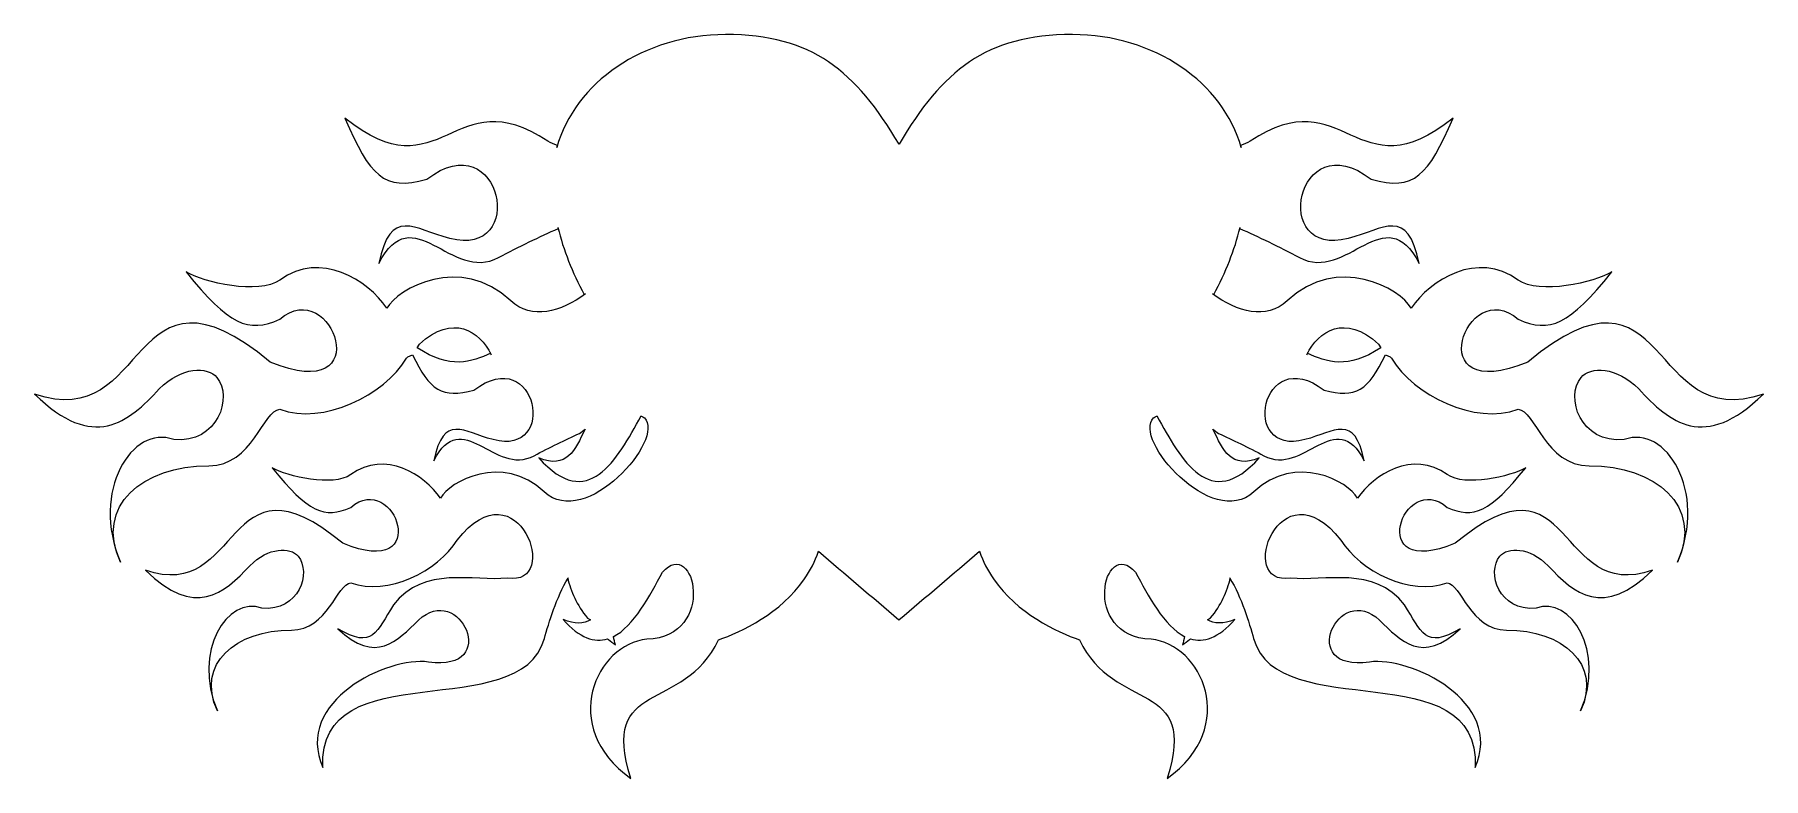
# Model space of a CAD drawing. Header units: centimetres. Extents: x -9.1 to 9.1, y -3.9 to 3.9.
import ezdxf

# ---------------------------------------------------------------- set-up
doc = ezdxf.new("R2010")
doc.units = ezdxf.units.CM
doc.header["$MEASUREMENT"] = 0
doc.layers.add('Camada 1', color=7, linetype='Continuous')

msp = doc.modelspace()

# ---------------------------------------------------------------- linework, layer by layer
at = {"layer": 'Camada 1'}
for points, knots in [([(-0.8496, -1.52995), (-0.8496, -1.52995), (-0.85016, -1.52976), (-0.85016, -1.52976), (-0.85016, -1.52976), (-0.88704, -1.63747), (-0.93774, -1.7346), (-0.9978, -1.82197), (-0.9978, -1.82197), (-1.24865, -2.18654), (-1.66272, -2.3823), (-1.90738, -2.46732), (-1.90738, -2.46732), (-2.09045, -2.85679), (-2.40718, -2.95839), (-2.63369, -3.09367), (-2.63369, -3.09367), (-2.86139, -3.22961), (-3.00146, -3.40082), (-2.83065, -3.93137), (-2.83065, -3.93137), (-3.22004, -3.65602), (-3.30764, -3.30039), (-3.23546, -3.00737), (-3.23546, -3.00737), (-3.16315, -2.71456), (-2.92608, -2.48402), (-2.66301, -2.46087), (-2.66301, -2.46087), (-1.91509, -2.43105), (-2.15811, -1.36655), (-2.49823, -1.74983), (-2.49823, -1.74983), (-2.63026, -1.9956), (-2.79888, -2.32564), (-3.01999, -2.43386), (-3.01999, -2.43386), (-3.01999, -2.43386), (-3.01674, -2.4318), (-3.01674, -2.4318), (-3.01674, -2.4318), (-3.00806, -2.4626), (-3.00473, -2.48718), (-2.99409, -2.52025), (-2.99409, -2.52025), (-3.02007, -2.50189), (-3.04492, -2.48321), (-3.06868, -2.46426), (-3.06868, -2.46426), (-3.06868, -2.46426), (-3.0786, -2.45677), (-3.0786, -2.45677), (-3.0786, -2.45677), (-3.21497, -2.4968), (-3.37022, -2.44973), (-3.54771, -2.25209), (-3.54771, -2.25209), (-3.42235, -2.30323), (-3.32975, -2.29694), (-3.2572, -2.254), (-3.2572, -2.254), (-3.2572, -2.254), (-3.29154, -2.23553), (-3.29154, -2.23553), (-3.29154, -2.23553), (-3.40224, -2.09834), (-3.46826, -1.95372), (-3.4985, -1.81056), (-3.4985, -1.81056), (-3.4985, -1.81056), (-3.49416, -1.81344), (-3.49416, -1.81344), (-3.49416, -1.81344), (-3.61833, -2.01489), (-3.69784, -2.28514), (-3.74467, -2.45138), (-3.74467, -2.45138), (-3.87395, -2.91519), (-4.47251, -2.94779), (-5.03107, -3.01812), (-5.03107, -3.01812), (-5.59127, -3.08847), (-6.11292, -3.19761), (-6.08501, -3.8165), (-6.08501, -3.8165), (-6.08501, -3.8165), (-6.08501, -3.8165), (-6.08501, -3.8165), (-6.08501, -3.8165), (-6.39449, -3.11602), (-5.39728, -2.63783), (-4.96955, -2.7008), (-4.96955, -2.7008), (-4.19244, -2.81179), (-4.64332, -1.84273), (-5.07567, -2.25953), (-5.07567, -2.25953), (-5.29721, -2.47453), (-5.52784, -2.73327), (-5.92662, -2.34832), (-5.92662, -2.34832), (-5.55422, -2.57377), (-5.51755, -2.3761), (-5.34041, -2.09726), (-5.34041, -2.09726), (-5.01561, -1.67517), (-4.49099, -1.85519), (-4.13544, -1.81281), (-4.13544, -1.81281), (-3.55219, -1.91124), (-4.02019, -0.59094), (-4.66776, -1.41144), (-4.66776, -1.41144), (-4.86495, -1.73929), (-5.40806, -2.0063), (-5.78819, -1.86337), (-5.78819, -1.86337), (-5.93742, -1.87252), (-6.02965, -2.36401), (-6.41737, -2.36346), (-6.41737, -2.36346), (-7.00512, -2.36245), (-7.42848, -2.71948), (-7.19911, -3.21772), (-7.19911, -3.21772), (-7.46835, -2.58843), (-7.09439, -1.99622), (-6.72839, -2.13195), (-6.72839, -2.13195), (-6.33427, -2.16889), (-6.20523, -1.75325), (-6.34519, -1.58283), (-6.34519, -1.58283), (-6.42972, -1.48157), (-6.65896, -1.48515), (-6.85592, -1.68266), (-6.85592, -1.68266), (-7.12683, -1.97886), (-7.43761, -2.24146), (-7.95926, -1.72923), (-7.95926, -1.72923), (-6.93143, -2.09118), (-7.13442, -0.40092), (-5.8744, -1.4456), (-5.8744, -1.4456), (-4.90486, -1.84864), (-5.32809, -0.66362), (-5.78963, -1.06695), (-5.78963, -1.06695), (-6.07109, -1.19141), (-6.23897, -1.11746), (-6.6191, -0.64759), (-6.6191, -0.64759), (-6.46204, -0.73906), (-5.9759, -0.85259), (-5.78963, -0.71958), (-5.78963, -0.71958), (-5.42802, -0.45539), (-5.01109, -0.71847), (-4.84168, -0.96977), (-4.84168, -0.96977), (-4.74802, -0.79311), (-4.19242, -0.48614), (-3.74617, -0.90302), (-3.74617, -0.90302), (-3.30918, -1.30955), (-2.46143, -0.34239), (-2.689, -0.12086), (-2.689, -0.12086), (-2.69755, -0.1125), (-2.70911, -0.10633), (-2.72342, -0.10229), (-2.72342, -0.10229), (-2.72342, -0.10229), (-2.72271, -0.09967), (-2.72271, -0.09967), (-2.72271, -0.09967), (-2.9819, -0.56565), (-3.28376, -1.1235), (-3.80486, -0.5434), (-3.80486, -0.5434), (-3.50747, -0.66466), (-3.42333, -0.46466), (-3.31557, -0.23905), (-3.31557, -0.23905), (-3.31557, -0.23905), (-3.37293, -0.28443), (-3.37293, -0.28443), (-3.37293, -0.28443), (-3.52451, -0.35169), (-3.68897, -0.43265), (-3.85394, -0.51991), (-3.85394, -0.51991), (-4.27704, -0.74571), (-4.61099, 0.01828), (-4.91405, -0.57375), (-4.91405, -0.57375), (-4.80779, -0.06908), (-4.6048, -0.26697), (-4.28627, -0.35044), (-4.28627, -0.35044), (-3.59536, -0.53652), (-3.81997, 0.67821), (-4.48928, 0.17396), (-4.48928, 0.17396), (-4.82501, 0.07815), (-4.9582, 0.17362), (-5.13746, 0.54499), (-5.13746, 0.54499), (-5.13746, 0.54499), (-5.18887, 0.52541), (-5.18887, 0.52541), (-5.18887, 0.52541), (-5.19281, 0.52052), (-5.19678, 0.51559), (-5.20072, 0.51057), (-5.20072, 0.51057), (-5.43578, 0.11928), (-6.08408, -0.19978), (-6.53792, -0.0287), (-6.53792, -0.0287), (-6.71598, -0.03968), (-6.82616, -0.6265), (-7.28905, -0.62589), (-7.28905, -0.62589), (-7.99075, -0.6247), (-8.49579, -1.051), (-8.22202, -1.64551), (-8.22202, -1.64551), (-8.54362, -0.89428), (-8.09714, -0.18768), (-7.66015, -0.34958), (-7.66015, -0.34958), (-7.18993, -0.39361), (-7.0356, 0.10249), (-7.20284, 0.3059), (-7.20284, 0.3059), (-7.30375, 0.42687), (-7.57752, 0.42266), (-7.81244, 0.18665), (-7.81244, 0.18665), (-8.13588, -0.16669), (-8.50688, -0.48009), (-9.12942, 0.13137), (-9.12942, 0.13137), (-7.90263, -0.30083), (-8.14504, 1.71686), (-6.6408, 0.46956), (-6.6408, 0.46956), (-5.4837, -0.01129), (-5.98881, 1.40309), (-6.53965, 0.92157), (-6.53965, 0.92157), (-6.87586, 0.77306), (-7.07599, 0.8614), (-7.52972, 1.42232), (-7.52972, 1.42232), (-7.34237, 1.31305), (-6.76211, 1.17753), (-6.53965, 1.33636), (-6.53965, 1.33636), (-6.10811, 1.6518), (-5.61035, 1.33755), (-5.40842, 1.0378), (-5.40842, 1.0378), (-5.29634, 1.24851), (-4.63332, 1.61504), (-4.10066, 1.1172), (-4.10066, 1.1172), (-3.88005, 0.91199), (-3.57168, 1.0001), (-3.30985, 1.19012), (-3.30985, 1.19012), (-3.30985, 1.19012), (-3.32453, 1.18245), (-3.32453, 1.18245), (-3.32453, 1.18245), (-3.45071, 1.41851), (-3.54527, 1.6546), (-3.60171, 1.89066), (-3.60171, 1.89066), (-3.60171, 1.89066), (-3.59745, 1.8809), (-3.59745, 1.8809), (-3.59745, 1.8809), (-3.7939, 1.79602), (-4.01118, 1.68998), (-4.22912, 1.57472), (-4.22912, 1.57472), (-4.73426, 1.305), (-5.13291, 2.21702), (-5.49473, 1.51032), (-5.49473, 1.51032), (-5.36794, 2.11272), (-5.12564, 1.87627), (-4.7453, 1.77689), (-4.7453, 1.77689), (-3.92081, 1.55483), (-4.18875, 3.00501), (-4.98771, 2.40297), (-4.98771, 2.40297), (-5.44332, 2.27295), (-5.58649, 2.4379), (-5.8529, 3.04644), (-5.8529, 3.04644), (-4.82613, 2.22528), (-4.71419, 3.47491), (-3.70761, 2.80379), (-3.70761, 2.80379), (-3.67634, 2.78635), (-3.64258, 2.77167), (-3.60657, 2.75937), (-3.60657, 2.75937), (-3.60657, 2.75937), (-3.61403, 2.7377), (-3.61403, 2.7377), (-3.61403, 2.7377), (-3.4249, 3.42149), (-2.69793, 3.93136), (-1.83081, 3.93136), (-1.83081, 3.93136), (-0.9154, 3.93136), (-0.45765, 3.54475), (0, 2.77169), (0, 2.77169), (0, 2.77169), (0, 2.77169), (0, 2.77169), (0, 2.77169), (0, 2.77169), (0, 2.77169), (0, 2.77169), (0, 2.77169), (0.45765, 3.54476), (0.91538, 3.93136), (1.83081, 3.93136), (1.83081, 3.93136), (2.6979, 3.93136), (3.42487, 3.42148), (3.614, 2.73772), (3.614, 2.73772), (3.614, 2.73772), (3.60654, 2.75939), (3.60654, 2.75939), (3.60654, 2.75939), (3.64255, 2.77169), (3.67634, 2.78638), (3.70758, 2.80381), (3.70758, 2.80381), (4.71416, 3.47493), (4.82611, 2.2253), (5.85287, 3.04646), (5.85287, 3.04646), (5.58649, 2.43792), (5.44332, 2.27298), (4.98768, 2.40299), (4.98768, 2.40299), (4.18874, 3.00502), (3.9208, 1.55487), (4.74527, 1.77691), (4.74527, 1.77691), (5.12564, 1.87626), (5.36791, 2.11272), (5.4947, 1.51034), (5.4947, 1.51034), (5.13286, 2.21704), (4.73423, 1.30502), (4.22909, 1.57474), (4.22909, 1.57474), (4.01115, 1.68999), (3.79388, 1.79604), (3.59742, 1.88092), (3.59742, 1.88092), (3.59742, 1.88092), (3.60168, 1.89068), (3.60168, 1.89068), (3.60168, 1.89068), (3.54524, 1.65462), (3.45068, 1.41853), (3.3245, 1.18247), (3.3245, 1.18247), (3.3245, 1.18247), (3.30979, 1.19014), (3.30979, 1.19014), (3.30979, 1.19014), (3.57162, 1.00012), (3.87999, 0.91201), (4.10063, 1.11722), (4.10063, 1.11722), (4.63329, 1.61506), (5.29631, 1.24851), (5.40839, 1.03782), (5.40839, 1.03782), (5.61035, 1.33757), (6.10808, 1.65181), (6.53964, 1.33638), (6.53964, 1.33638), (6.7621, 1.17755), (7.34239, 1.31307), (7.52971, 1.42234), (7.52971, 1.42234), (7.076, 0.86142), (6.87582, 0.77308), (6.53964, 0.92159), (6.53964, 0.92159), (5.9888, 1.40311), (5.48366, -0.01128), (6.64076, 0.46958), (6.64076, 0.46958), (8.14502, 1.71688), (7.90258, -0.30081), (9.1294, 0.13139), (9.1294, 0.13139), (8.50686, -0.48006), (8.13586, -0.16666), (7.81249, 0.18671), (7.81249, 0.18671), (7.57757, 0.42272), (7.3038, 0.42693), (7.20289, 0.30596), (7.20289, 0.30596), (7.03565, 0.10255), (7.18998, -0.39355), (7.6602, -0.34952), (7.6602, -0.34952), (8.09719, -0.18765), (8.54367, -0.89424), (8.22207, -1.64545), (8.22207, -1.64545), (8.49583, -1.05093), (7.9908, -0.62463), (7.28907, -0.62583), (7.28907, -0.62583), (6.82621, -0.62641), (6.71604, -0.03962), (6.53794, -0.02864), (6.53794, -0.02864), (6.0841, -0.19972), (5.43582, 0.11934), (5.20074, 0.51063), (5.20074, 0.51063), (5.1968, 0.51563), (5.19283, 0.52058), (5.18889, 0.52547), (5.18889, 0.52547), (5.18889, 0.52547), (5.13748, 0.54505), (5.13748, 0.54505), (5.13748, 0.54505), (4.95822, 0.17368), (4.82503, 0.07819), (4.4893, 0.17402), (4.4893, 0.17402), (3.81998, 0.67826), (3.59538, -0.53649), (4.28629, -0.35038), (4.28629, -0.35038), (4.60482, -0.26693), (4.80781, -0.06902), (4.91407, -0.57369), (4.91407, -0.57369), (4.61102, 0.01834), (4.27706, -0.74564), (3.85396, -0.51985), (3.85396, -0.51985), (3.68902, -0.43256), (3.52453, -0.35163), (3.37295, -0.28437), (3.37295, -0.28437), (3.37295, -0.28437), (3.31559, -0.23899), (3.31559, -0.23899), (3.31559, -0.23899), (3.42333, -0.4646), (3.50749, -0.6646), (3.80488, -0.54334), (3.80488, -0.54334), (3.28378, -1.12347), (2.98192, -0.56562), (2.72273, -0.09961), (2.72273, -0.09961), (2.72273, -0.09961), (2.72342, -0.10223), (2.72342, -0.10223), (2.72342, -0.10223), (2.70911, -0.10628), (2.69752, -0.11244), (2.689, -0.1208), (2.689, -0.1208), (2.46141, -0.34231), (3.30916, -1.30949), (3.74614, -0.90296), (3.74614, -0.90296), (4.19239, -0.48608), (4.74798, -0.79308), (4.84165, -0.96971), (4.84165, -0.96971), (5.01104, -0.71841), (5.42797, -0.45533), (5.78957, -0.71952), (5.78957, -0.71952), (5.97584, -0.85253), (6.46198, -0.73899), (6.61904, -0.64753), (6.61904, -0.64753), (6.23894, -1.1174), (6.07106, -1.19135), (5.78957, -1.06689), (5.78957, -1.06689), (5.32803, -0.66356), (4.9048, -1.84858), (5.87434, -1.44554), (5.87434, -1.44554), (7.13437, -0.40086), (6.93138, -2.0911), (7.9592, -1.72917), (7.9592, -1.72917), (7.43757, -2.2414), (7.12677, -1.97883), (6.85589, -1.6826), (6.85589, -1.6826), (6.65893, -1.48506), (6.4297, -1.48149), (6.34516, -1.58277), (6.34516, -1.58277), (6.2052, -1.75319), (6.33423, -2.1688), (6.72836, -2.13189), (6.72836, -2.13189), (7.09436, -1.99616), (7.46832, -2.58838), (7.19905, -3.21766), (7.19905, -3.21766), (7.42842, -2.71942), (7.00508, -2.36239), (6.41731, -2.3634), (6.41731, -2.3634), (6.02959, -2.36396), (5.93733, -1.87244), (5.78813, -1.86331), (5.78813, -1.86331), (5.408, -2.00624), (4.86487, -1.73922), (4.6677, -1.41138), (4.6677, -1.41138), (4.02011, -0.59088), (3.55214, -1.91118), (4.13538, -1.81275), (4.13538, -1.81275), (4.49093, -1.85514), (5.01554, -1.67511), (5.34035, -2.0972), (5.34035, -2.0972), (5.51746, -2.37604), (5.55413, -2.57371), (5.92653, -2.34826), (5.92653, -2.34826), (5.52778, -2.7332), (5.29711, -2.47447), (5.0756, -2.25947), (5.0756, -2.25947), (4.64322, -1.84267), (4.19234, -2.81173), (4.96945, -2.70074), (4.96945, -2.70074), (5.39718, -2.63777), (6.39439, -3.11595), (6.08491, -3.81644), (6.08491, -3.81644), (6.08491, -3.81644), (6.08491, -3.81644), (6.08491, -3.81644), (6.08491, -3.81644), (6.1128, -3.19755), (5.59117, -3.08841), (5.03094, -3.01806), (5.03094, -3.01806), (4.4724, -2.94773), (3.87384, -2.91514), (3.74456, -2.45132), (3.74456, -2.45132), (3.6977, -2.28508), (3.61822, -2.01484), (3.49405, -1.81338), (3.49405, -1.81338), (3.49405, -1.81338), (3.49836, -1.8105), (3.49836, -1.8105), (3.49836, -1.8105), (3.46812, -1.95364), (3.4021, -2.09829), (3.29143, -2.23547), (3.29143, -2.23547), (3.29143, -2.23547), (3.25706, -2.25394), (3.25706, -2.25394), (3.25706, -2.25394), (3.32964, -2.29688), (3.42224, -2.30315), (3.54757, -2.25203), (3.54757, -2.25203), (3.37011, -2.4497), (3.21486, -2.49674), (3.07849, -2.45671), (3.07849, -2.45671), (3.07849, -2.45671), (3.06857, -2.4642), (3.06857, -2.4642), (3.06857, -2.4642), (3.04484, -2.48314), (3.01997, -2.50182), (2.99398, -2.52019), (2.99398, -2.52019), (3.00462, -2.48712), (3.00798, -2.46254), (3.01663, -2.43174), (3.01663, -2.43174), (3.01663, -2.43174), (3.01988, -2.4338), (3.01988, -2.4338), (3.01988, -2.4338), (2.79879, -2.32559), (2.63018, -1.99557), (2.49812, -1.74977), (2.49812, -1.74977), (2.15802, -1.36649), (1.915, -2.43099), (2.66293, -2.46081), (2.66293, -2.46081), (2.92598, -2.48396), (3.16305, -2.71449), (3.23538, -3.00731), (3.23538, -3.00731), (3.30756, -3.30034), (3.21993, -3.65596), (2.83054, -3.93131), (2.83054, -3.93131), (3.00138, -3.40077), (2.86128, -3.22956), (2.63361, -3.09361), (2.63361, -3.09361), (2.40707, -2.95833), (2.09037, -2.85673), (1.9073, -2.46726), (1.9073, -2.46726), (1.66264, -2.38225), (1.24857, -2.18651), (0.99772, -1.82191), (0.99772, -1.82191), (0.93763, -1.73454), (0.88694, -1.63742), (0.85008, -1.5297), (0.85008, -1.5297), (0.85008, -1.5297), (0.84952, -1.52989), (0.84952, -1.52989), (0.84952, -1.52989), (0.57094, -1.771), (0.28543, -2.01215), (-0.00008, -2.25326), (-0.00008, -2.25326), (-0.28551, -2.01221), (-0.57105, -1.77107), (-0.8496, -1.52995)], [0, 0, 0, 0, 0.00598802, 0.00598802, 0.00598802, 0.00598802, 0.01197605, 0.01197605, 0.01197605, 0.01197605, 0.01796407, 0.01796407, 0.01796407, 0.01796407, 0.0239521, 0.0239521, 0.0239521, 0.0239521, 0.02994012, 0.02994012, 0.02994012, 0.02994012, 0.03592814, 0.03592814, 0.03592814, 0.03592814, 0.04191617, 0.04191617, 0.04191617, 0.04191617, 0.04790419, 0.04790419, 0.04790419, 0.04790419, 0.05389222, 0.05389222, 0.05389222, 0.05389222, 0.05988024, 0.05988024, 0.05988024, 0.05988024, 0.06586826, 0.06586826, 0.06586826, 0.06586826, 0.07185629, 0.07185629, 0.07185629, 0.07185629, 0.07784431, 0.07784431, 0.07784431, 0.07784431, 0.08383234, 0.08383234, 0.08383234, 0.08383234, 0.08982036, 0.08982036, 0.08982036, 0.08982036, 0.09580838, 0.09580838, 0.09580838, 0.09580838, 0.10179641, 0.10179641, 0.10179641, 0.10179641, 0.10778443, 0.10778443, 0.10778443, 0.10778443, 0.11377246, 0.11377246, 0.11377246, 0.11377246, 0.11976048, 0.11976048, 0.11976048, 0.11976048, 0.1257485, 0.1257485, 0.1257485, 0.1257485, 0.13173653, 0.13173653, 0.13173653, 0.13173653, 0.13772455, 0.13772455, 0.13772455, 0.13772455, 0.14371257, 0.14371257, 0.14371257, 0.14371257, 0.1497006, 0.1497006, 0.1497006, 0.1497006, 0.15568862, 0.15568862, 0.15568862, 0.15568862, 0.16167665, 0.16167665, 0.16167665, 0.16167665, 0.16766467, 0.16766467, 0.16766467, 0.16766467, 0.17365269, 0.17365269, 0.17365269, 0.17365269, 0.17964072, 0.17964072, 0.17964072, 0.17964072, 0.18562874, 0.18562874, 0.18562874, 0.18562874, 0.19161677, 0.19161677, 0.19161677, 0.19161677, 0.19760479, 0.19760479, 0.19760479, 0.19760479, 0.20359281, 0.20359281, 0.20359281, 0.20359281, 0.20958084, 0.20958084, 0.20958084, 0.20958084, 0.21556886, 0.21556886, 0.21556886, 0.21556886, 0.22155689, 0.22155689, 0.22155689, 0.22155689, 0.22754491, 0.22754491, 0.22754491, 0.22754491, 0.23353293, 0.23353293, 0.23353293, 0.23353293, 0.23952096, 0.23952096, 0.23952096, 0.23952096, 0.24550898, 0.24550898, 0.24550898, 0.24550898, 0.25149701, 0.25149701, 0.25149701, 0.25149701, 0.25748503, 0.25748503, 0.25748503, 0.25748503, 0.26347305, 0.26347305, 0.26347305, 0.26347305, 0.26946108, 0.26946108, 0.26946108, 0.26946108, 0.2754491, 0.2754491, 0.2754491, 0.2754491, 0.28143713, 0.28143713, 0.28143713, 0.28143713, 0.28742515, 0.28742515, 0.28742515, 0.28742515, 0.29341317, 0.29341317, 0.29341317, 0.29341317, 0.2994012, 0.2994012, 0.2994012, 0.2994012, 0.30538922, 0.30538922, 0.30538922, 0.30538922, 0.31137725, 0.31137725, 0.31137725, 0.31137725, 0.31736527, 0.31736527, 0.31736527, 0.31736527, 0.32335329, 0.32335329, 0.32335329, 0.32335329, 0.32934132, 0.32934132, 0.32934132, 0.32934132, 0.33532934, 0.33532934, 0.33532934, 0.33532934, 0.34131737, 0.34131737, 0.34131737, 0.34131737, 0.34730539, 0.34730539, 0.34730539, 0.34730539, 0.35329341, 0.35329341, 0.35329341, 0.35329341, 0.35928144, 0.35928144, 0.35928144, 0.35928144, 0.36526946, 0.36526946, 0.36526946, 0.36526946, 0.37125749, 0.37125749, 0.37125749, 0.37125749, 0.37724551, 0.37724551, 0.37724551, 0.37724551, 0.38323353, 0.38323353, 0.38323353, 0.38323353, 0.38922156, 0.38922156, 0.38922156, 0.38922156, 0.39520958, 0.39520958, 0.39520958, 0.39520958, 0.4011976, 0.4011976, 0.4011976, 0.4011976, 0.40718563, 0.40718563, 0.40718563, 0.40718563, 0.41317365, 0.41317365, 0.41317365, 0.41317365, 0.41916168, 0.41916168, 0.41916168, 0.41916168, 0.4251497, 0.4251497, 0.4251497, 0.4251497, 0.43113772, 0.43113772, 0.43113772, 0.43113772, 0.43712575, 0.43712575, 0.43712575, 0.43712575, 0.44311377, 0.44311377, 0.44311377, 0.44311377, 0.4491018, 0.4491018, 0.4491018, 0.4491018, 0.45508982, 0.45508982, 0.45508982, 0.45508982, 0.46107784, 0.46107784, 0.46107784, 0.46107784, 0.46706587, 0.46706587, 0.46706587, 0.46706587, 0.47305389, 0.47305389, 0.47305389, 0.47305389, 0.47904192, 0.47904192, 0.47904192, 0.47904192, 0.48502994, 0.48502994, 0.48502994, 0.48502994, 0.49101796, 0.49101796, 0.49101796, 0.49101796, 0.49700599, 0.49700599, 0.49700599, 0.49700599, 0.50299401, 0.50299401, 0.50299401, 0.50299401, 0.50898204, 0.50898204, 0.50898204, 0.50898204, 0.51497006, 0.51497006, 0.51497006, 0.51497006, 0.52095808, 0.52095808, 0.52095808, 0.52095808, 0.52694611, 0.52694611, 0.52694611, 0.52694611, 0.53293413, 0.53293413, 0.53293413, 0.53293413, 0.53892216, 0.53892216, 0.53892216, 0.53892216, 0.54491018, 0.54491018, 0.54491018, 0.54491018, 0.5508982, 0.5508982, 0.5508982, 0.5508982, 0.55688623, 0.55688623, 0.55688623, 0.55688623, 0.56287425, 0.56287425, 0.56287425, 0.56287425, 0.56886228, 0.56886228, 0.56886228, 0.56886228, 0.5748503, 0.5748503, 0.5748503, 0.5748503, 0.58083832, 0.58083832, 0.58083832, 0.58083832, 0.58682635, 0.58682635, 0.58682635, 0.58682635, 0.59281437, 0.59281437, 0.59281437, 0.59281437, 0.5988024, 0.5988024, 0.5988024, 0.5988024, 0.60479042, 0.60479042, 0.60479042, 0.60479042, 0.61077844, 0.61077844, 0.61077844, 0.61077844, 0.61676647, 0.61676647, 0.61676647, 0.61676647, 0.62275449, 0.62275449, 0.62275449, 0.62275449, 0.62874251, 0.62874251, 0.62874251, 0.62874251, 0.63473054, 0.63473054, 0.63473054, 0.63473054, 0.64071856, 0.64071856, 0.64071856, 0.64071856, 0.64670659, 0.64670659, 0.64670659, 0.64670659, 0.65269461, 0.65269461, 0.65269461, 0.65269461, 0.65868263, 0.65868263, 0.65868263, 0.65868263, 0.66467066, 0.66467066, 0.66467066, 0.66467066, 0.67065868, 0.67065868, 0.67065868, 0.67065868, 0.67664671, 0.67664671, 0.67664671, 0.67664671, 0.68263473, 0.68263473, 0.68263473, 0.68263473, 0.68862275, 0.68862275, 0.68862275, 0.68862275, 0.69461078, 0.69461078, 0.69461078, 0.69461078, 0.7005988, 0.7005988, 0.7005988, 0.7005988, 0.70658683, 0.70658683, 0.70658683, 0.70658683, 0.71257485, 0.71257485, 0.71257485, 0.71257485, 0.71856287, 0.71856287, 0.71856287, 0.71856287, 0.7245509, 0.7245509, 0.7245509, 0.7245509, 0.73053892, 0.73053892, 0.73053892, 0.73053892, 0.73652695, 0.73652695, 0.73652695, 0.73652695, 0.74251497, 0.74251497, 0.74251497, 0.74251497, 0.74850299, 0.74850299, 0.74850299, 0.74850299, 0.75449102, 0.75449102, 0.75449102, 0.75449102, 0.76047904, 0.76047904, 0.76047904, 0.76047904, 0.76646707, 0.76646707, 0.76646707, 0.76646707, 0.77245509, 0.77245509, 0.77245509, 0.77245509, 0.77844311, 0.77844311, 0.77844311, 0.77844311, 0.78443114, 0.78443114, 0.78443114, 0.78443114, 0.79041916, 0.79041916, 0.79041916, 0.79041916, 0.79640719, 0.79640719, 0.79640719, 0.79640719, 0.80239521, 0.80239521, 0.80239521, 0.80239521, 0.80838323, 0.80838323, 0.80838323, 0.80838323, 0.81437126, 0.81437126, 0.81437126, 0.81437126, 0.82035928, 0.82035928, 0.82035928, 0.82035928, 0.82634731, 0.82634731, 0.82634731, 0.82634731, 0.83233533, 0.83233533, 0.83233533, 0.83233533, 0.83832335, 0.83832335, 0.83832335, 0.83832335, 0.84431138, 0.84431138, 0.84431138, 0.84431138, 0.8502994, 0.8502994, 0.8502994, 0.8502994, 0.85628743, 0.85628743, 0.85628743, 0.85628743, 0.86227545, 0.86227545, 0.86227545, 0.86227545, 0.86826347, 0.86826347, 0.86826347, 0.86826347, 0.8742515, 0.8742515, 0.8742515, 0.8742515, 0.88023952, 0.88023952, 0.88023952, 0.88023952, 0.88622754, 0.88622754, 0.88622754, 0.88622754, 0.89221557, 0.89221557, 0.89221557, 0.89221557, 0.89820359, 0.89820359, 0.89820359, 0.89820359, 0.90419162, 0.90419162, 0.90419162, 0.90419162, 0.91017964, 0.91017964, 0.91017964, 0.91017964, 0.91616766, 0.91616766, 0.91616766, 0.91616766, 0.92215569, 0.92215569, 0.92215569, 0.92215569, 0.92814371, 0.92814371, 0.92814371, 0.92814371, 0.93413174, 0.93413174, 0.93413174, 0.93413174, 0.94011976, 0.94011976, 0.94011976, 0.94011976, 0.94610778, 0.94610778, 0.94610778, 0.94610778, 0.95209581, 0.95209581, 0.95209581, 0.95209581, 0.95808383, 0.95808383, 0.95808383, 0.95808383, 0.96407186, 0.96407186, 0.96407186, 0.96407186, 0.97005988, 0.97005988, 0.97005988, 0.97005988, 0.9760479, 0.9760479, 0.9760479, 0.9760479, 0.98203593, 0.98203593, 0.98203593, 0.98203593, 0.98802395, 0.98802395, 0.98802395, 0.98802395, 1, 1, 1, 1]), ([(-4.30739, 0.54734), (-4.42672, 0.79914), (-4.71527, 0.98366), (-5.06495, 0.65947), (-5.06495, 0.65947), (-5.06495, 0.65947), (-5.08755, 0.62039), (-5.08755, 0.62039), (-5.08755, 0.62039), (-4.7351, 0.38779), (-4.52129, 0.46982), (-4.30915, 0.56443), (-4.30915, 0.56443), (-4.30915, 0.56443), (-4.30739, 0.54734), (-4.30739, 0.54734)], [0, 0, 0, 0, 0.2, 0.2, 0.2, 0.2, 0.4, 0.4, 0.4, 0.4, 0.6, 0.6, 0.6, 0.6, 1, 1, 1, 1]), ([(4.30911, 0.56444), (4.52125, 0.46982), (4.73509, 0.3878), (5.08751, 0.6204), (5.08751, 0.6204), (5.08751, 0.6204), (5.06491, 0.65948), (5.06491, 0.65948), (5.06491, 0.65948), (4.71524, 0.98367), (4.42668, 0.79915), (4.30735, 0.54735), (4.30735, 0.54735), (4.30735, 0.54735), (4.30911, 0.56444), (4.30911, 0.56444)], [0, 0, 0, 0, 0.2, 0.2, 0.2, 0.2, 0.4, 0.4, 0.4, 0.4, 0.6, 0.6, 0.6, 0.6, 1, 1, 1, 1])]:
    msp.add_open_spline(points, degree=3, knots=knots, dxfattribs=at)

doc.saveas('drawing.dxf')
